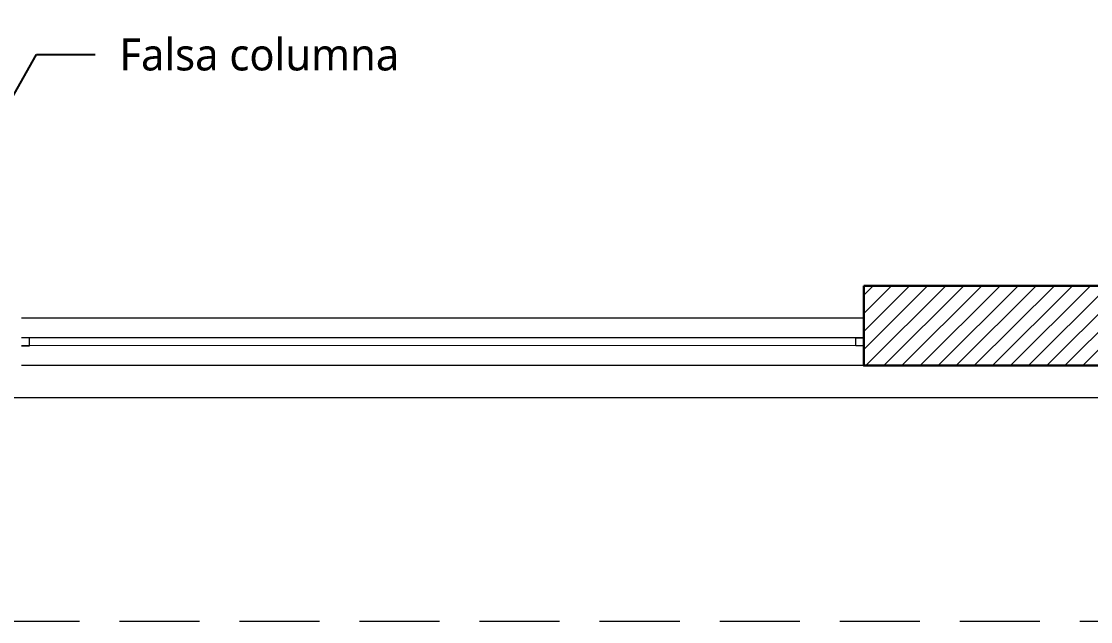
# Model space of a CAD drawing. Header units: metres. Extents: x 28 to 239, y -1 to 113.
# Drawn here: x 129.127 to 132.467, y 38.296 to 40.172 of the extents above; entities that cross this region are included whole.
import ezdxf
from ezdxf import colors
from ezdxf.entities.mleader import LeaderData, LeaderLine
from ezdxf.math import Vec2, Vec3

# ---------------------------------------------------------------- set-up
doc = ezdxf.new("R2010")
doc.units = ezdxf.units.M
doc.linetypes.add('DASHED2', pattern=[0.375, 0.25, -0.125])
for name, color, linetype, lineweight in [('COLUMNAS REFOR.', 40, 'Continuous', 25), ('GRAFO 0 BLANCO', 7, 'Continuous', 0), ('GRAFO00', 7, 'Continuous', 0), ('letras sr', 7, 'Continuous', 5), ('Muebles', 252, 'Continuous', 0), ('Vanos', 140, 'Continuous', 5)]:
    doc.layers.add(name, color=color, linetype=linetype, lineweight=lineweight)
doc.styles.add('Generales', font='trebuc.ttf', dxfattribs={"height": 0.1})

msp = doc.modelspace()

# ---------------------------------------------------------------- hatches: boundary and pattern name
at = {"layer": 'Muebles'}
h = msp.add_hatch(dxfattribs=at)
h.set_pattern_fill('ANSI31', color=256, scale=0.32, angle=180)
h.set_pattern_definition([(225, (79.31677, -11.201862), (0.028284271, -0.028284271), [])])
h.paths.add_polyline_path([(131.7584, 39.3464), (132.9584, 39.3464), (132.9584, 39.0964), (131.7584, 39.0964)])

# ---------------------------------------------------------------- linework, layer by layer
at = {"layer": 'COLUMNAS REFOR.', "lineweight": 30}
msp.add_lwpolyline([(131.7584, 39.3464), (132.9584, 39.3464), (132.9584, 39.0964), (131.7584, 39.0964)], close=True, dxfattribs=at)
at = {"layer": 'GRAFO 0 BLANCO'}
msp.add_lwpolyline([(93.2664, 47.9882), (133.2084, 47.9882), (133.2083, 38.9963), (93.2664, 38.9963), (93.2664, 47.9882)], dxfattribs=at)
at = {"layer": 'GRAFO00', "color": 252, "linetype": 'DASHED2', "lineweight": 0}
msp.add_lwpolyline([(92.6664, 48.5882), (133.8084, 48.5882), (133.8084, 38.2963), (92.6664, 38.2963)], close=True, dxfattribs=at)
at = {"layer": 'Vanos', "linetype": 'Continuous'}
for p, q in [((129.1267, 39.2461), (131.7584, 39.2461)), ((129.1517, 39.1834), (129.1267, 39.1834)), ((131.7584, 39.1589), (129.1267, 39.1584)), ((129.1267, 39.1584), (129.1517, 39.1584)), ((131.7584, 39.1837), (129.1517, 39.1834)), ((129.1517, 39.1584), (129.1517, 39.1834)), ((131.7333, 39.1584), (131.7333, 39.1834)), ((131.7333, 39.1834), (131.7583, 39.1834)), ((131.7583, 39.1584), (131.7333, 39.1584)), ((131.7584, 39.0969), (129.1267, 39.0969))]:
    msp.add_line(p, q, dxfattribs=at)

# ---------------------------------------------------------------- leaders
at = {"layer": 'letras sr'}
ml = msp.add_multileader_mtext('Standard', dxfattribs=at)
ml.set_content('Falsa columna', color=256, style='Generales')
ml.set_leader_properties()
ml.build(insert=Vec2(0, 0))
ml.multileader.update_dxf_attribs({"text_right_attachment_type": 6, "dogleg_length": 0.1826, "arrow_head_size": 0.18})
ctx = ml.context
ctx.base_point, ctx.char_height, ctx.arrow_head_size, ctx.landing_gap_size, ctx.plane_origin = Vec3(129.3567, 40.0685), 0.1, 0.18, 0.09, Vec3(128.9134, 40.4646)
ctx.right_attachment, ctx.text_align_type = 6, 2
notes = []
notes.append((ctx, [(0, (1, 1, 0), (129.1741, 40.0685), (1, 0), 0.1826, [(0, [(128.7748, 39.3652)], 0, [])])]))
ctx.mtext.insert, ctx.mtext.alignment, ctx.mtext.flow_direction = Vec3(130.3072, 40.1191), 3, 5
for ctx, leaders in notes:
    for number, flags, end, landing, length, lines in leaders:
        leader = LeaderData()
        leader.index, (leader.has_last_leader_line, leader.has_dogleg_vector, leader.attachment_direction) = number, flags
        leader.last_leader_point, leader.dogleg_vector, leader.dogleg_length = Vec3(end), Vec3(landing), length
        for number, points, colour, breaks in lines:
            line = LeaderLine()
            line.index, line.vertices, line.color, line.breaks = number, Vec3.list(points), colors.encode_raw_color(colour), breaks
            leader.lines.append(line)
        ctx.leaders.append(leader)

doc.saveas('drawing.dxf')
